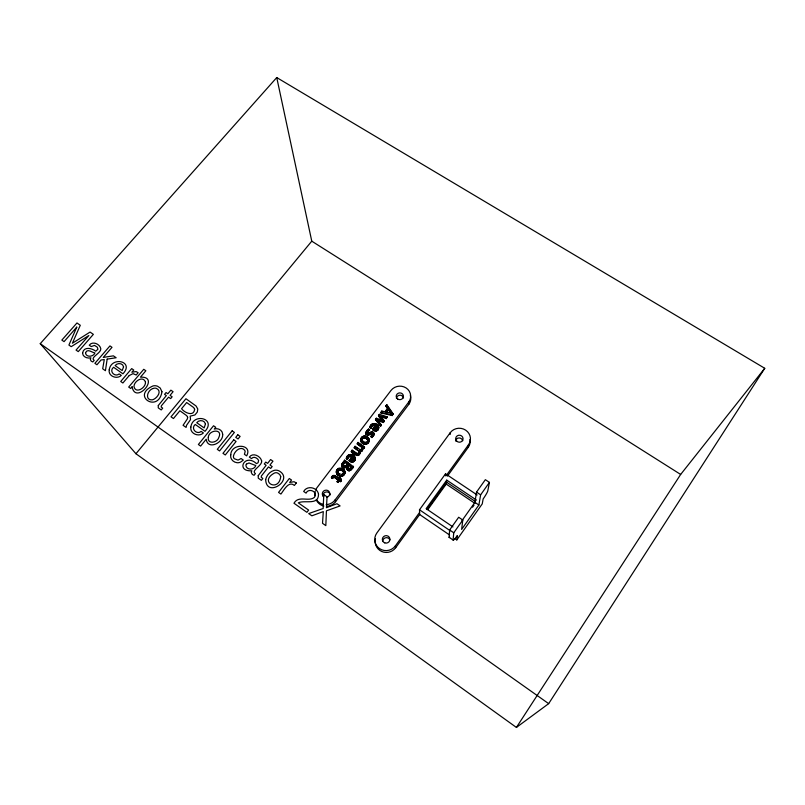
<?xml version="1.0" encoding="UTF-8"?>
<svg xmlns="http://www.w3.org/2000/svg" width="805" height="805" viewBox="0 0 805 805"><rect width="100%" height="100%" fill="white"/><g stroke="black" fill="none" stroke-linecap="round" stroke-linejoin="round"><path stroke-width="1.21" d="M445.437 475.765L445.537 473.813L477.154 494.964M427.837 509.565L446.212 484.077L446.332 482.004M426.892 509.565L446.624 482.225L446.735 480.122L476.52 500.096M450.146 434.469L450.247 432.698A11.089 10.495 5.3 0 1 465.632 430.132A11.089 10.495 5.3 0 1 468.54 444.732L468.248 447.308L447.429 476.127M454.755 538.515L456.817 539.924L457.29 535.577A7.768 0.855 -56.1 0 1 453.084 540.014L449.089 537.277L449.643 529.972L458.679 517.253L462.784 520.04L461.637 529.418L478.874 505.017L480.625 494.844L489.44 482.396L485.355 479.679L476.53 492.107L474.92 502.36L461.99 520.624M367.855 440.204C367.523 443.766 362.864 442.368 361.968 439.892M378.612 427.284C378.058 422.414 370.441 422.323 369.777 427.294L370.803 428.522L372.423 425.161L375.593 425.302L372.614 429.236L373.832 430.534L375.925 431.057L378.078 429.87L378.632 427.375M378.662 428.632L378.531 426.68L378.722 427.968M342.034 466.699L341.894 466.155L343.624 467.413L346.744 466.508L346.885 467.051L343.765 467.947L341.672 465.682L341.823 466.226L341.823 464.002L344.51 460.168L353.546 466.799C352.691 469.697 347.68 473.018 346.653 468.48L347.166 469.788M363.528 441.633L363.629 442.207C357.782 437.819 368.368 434.811 367.915 441.221L367.764 439.772M361.998 440.033L361.918 439.007M342.477 474.87L343.685 473.28C344.007 466.981 333.501 469.738 339.348 474.276L337.637 471.972L337.788 472.505M343.685 473.28L343.494 471.851M349.078 460.309C351.211 462.815 355.951 461.215 355.065 457.713C356.524 461.315 351.564 463.65 349.209 460.863L352.107 456.304L348.917 456.153L347.297 459.524L346.22 458.327C346.915 453.296 354.522 453.346 355.186 458.266M343.634 472.384C342.739 469.879 338.05 468.45 337.708 472.062L337.557 471.529M453.084 540.014L453.758 532.789L462.784 520.04M343.443 465.441L344.379 466.528L343.594 465.984C341.954 463.106 345.868 460.138 347.77 464.254L347.911 464.797L344.52 462.04M344.661 462.583L343.322 464.706L343.594 465.984M367.171 432.325L367.402 433.372L367.513 431.329L369.545 429.79L367.271 432.919M361.053 441.603L360.942 441.029C362.522 444.803 368.861 444.461 369.082 440.033C369.797 445.487 361.032 445.437 360.71 440.335L360.831 440.919C359.201 435.113 368.73 434.378 369.113 439.902L368.781 438.634M366.023 433.211C367.191 437.447 372.997 430.393 372.725 435.072C371.819 432.537 360.278 438.494 368.469 429.055L369.545 429.79M366.054 433.311L366.094 431.701M337.134 474.326L336.983 473.793C339.116 477.476 345.446 475.775 344.761 471.398C346.351 476.681 337.768 478.271 336.591 473.129L336.752 473.662C333.995 467.705 344.309 465.783 344.902 471.931M361.153 438.785L360.761 440.204L360.65 439.621M336.369 472.424L336.52 472.958L336.872 470.784L339.026 468.138M361.646 448.757L361.697 447.389L361.505 449.824L361.646 448.757L361.757 449.331M372.635 434.489L370.884 436.31L371.97 437.558L373.882 435.183L373.691 432.828C371.92 429.91 369.153 434.398 367.291 432.778M373.882 435.183L373.943 433.654M358.809 452.018L358.919 452.581L358.758 451.263L358.436 453.155L357.199 453.527L352.107 450.156L351.362 451.867C353.033 455.087 360.902 457.753 359.744 451.867L359.865 452.43L359.473 451.021L361.626 450.75L362.713 448.798L361.737 451.313L360.399 451.716L359.473 451.021M346.794 469.023L346.744 466.508M346.885 467.051L346.693 468.108L346.553 467.564M489.44 482.396L487.79 490.899A7.668 0.845 -56.4 0 1 483.141 498.969L482.245 503.89L456.817 539.924M348.575 464.807L347.69 467.564L348.575 464.807L351.544 466.84L349.722 468.591L347.77 467.796L348.495 468.953L348.364 468.409M351.232 451.303C353.143 453.074 358.738 457.602 359.795 452.662L359.916 453.225M343.997 461.577L341.783 465.129L341.642 464.586M372.614 429.236L376.458 430.373L378.581 428.029M370.803 428.522L372.524 425.765L375.683 425.905L372.715 429.83M347.297 459.524L349.048 456.717L352.238 456.858L349.209 460.863M339.197 473.753L341.894 474.517L343.534 472.746M362.039 439.59C362.924 436.451 366.949 438.172 367.865 440.355M350.839 459.766L352.459 460.359L353.999 459.011L353.244 460.732L351.825 460.772L350.839 459.766L352.962 456.958L354.12 458.89L353.647 457.653M338.1 482.477L337.204 481.863L338.482 480.183L334.246 477.365L332.405 478.502L331.419 477.415C332.868 473.27 337.305 476.711 339.217 478.492L339.821 477.677L340.716 478.301L340.253 479.629L341.441 480.444L340.676 481.692L339.227 480.273L338.1 482.477L339.378 480.796M331.579 477.939C332.707 474.346 336.701 476.449 338.402 478.351M366.205 432.295L367.402 429.89M332.405 478.502L332.586 477.355L334.085 476.832L338.482 480.183M371.97 437.558L373.792 434.589M371.447 424.497L370.401 426.66L370.31 426.056M340.676 481.692L341.3 479.921L340.102 479.106L340.716 478.301M348.575 454.996L346.905 457.622L346.764 457.069M548.668 703.651L764.75 368.288L276.739 77.562L40.25 343.665L135.954 453.738L516.408 727.438L548.668 703.651L40.25 343.665M516.408 727.438L680.658 474.447L764.75 368.288M472.575 507.21L474.024 505.158M375.452 538.867A11.351 11.109 -15.3 0 0 395.688 547.712L395.426 545.83L419.596 512.413M446.111 475.745L468.54 444.732M395.688 547.712L419.667 514.536L419.496 509.786L445.537 473.813M446.735 480.122L426.137 508.659L452.953 526.913M450.247 432.698L376.891 532.93A11.431 11.19 -15.1 0 0 379.467 548.577A11.431 11.19 -15.1 0 0 395.426 545.83M326.166 504.624A11.27 10.767 -21.9 0 0 335.021 499.996L408.688 402.098A10.878 10.163 -4.3 0 0 406.133 387.97A10.878 10.163 -4.3 0 0 390.989 390.465L317.09 487.548A11.27 10.767 -21.9 0 0 315.651 490.044M326.77 506.315A11.2 10.717 -22.1 0 0 335.574 501.706L408.809 404.311A10.817 10.113 -4.3 0 0 410.319 395.456M376.529 426.549L374.456 429.296L376.438 425.946L377.575 428.562L376.438 425.946M344.238 465.984L345.667 465.974L347.77 464.254M350.97 460.319L352.962 456.958M337.204 481.863L338.331 479.659M364.504 446.825L363.749 448.546L364.504 446.825L357.984 442.418L357.239 444.139L361.596 447.087L357.118 443.555M381.178 424.768L380.534 426.338L381.178 424.768L377.324 419.838L383.341 421.911L383.411 422.524L377.414 420.452L377.324 419.838M383.341 421.911L384.186 420.784L380.262 415.964L386.33 417.956L386.4 418.57L380.342 416.588L384.267 421.397L383.411 422.524M386.33 417.956L387.155 416.859L379.316 414.313L378.541 416.064L382.445 420.884L378.461 415.44M386.4 418.57L387.155 416.859M353.425 466.256L349.692 470.18L347.036 469.255M385.887 405.66L387.628 408.205L384.931 411.768L381.791 411.053L380.896 412.965L392.216 415.551L393.051 413.75L386.722 404.563L385.957 406.294L387.698 408.829L386.35 410.61M392.216 415.551L393.051 413.75M354.18 447.429L358.668 450.961L354.301 448.003L355.045 446.282L360.137 449.653L361.395 449.26M380.534 426.338L375.482 419.365L376.338 418.238L382.365 420.28M351.362 451.867L352.107 450.156M354.301 448.003L355.045 446.282M375.573 419.979L376.338 418.238M378.541 416.064L379.316 414.313M380.896 412.965L381.791 411.053M385.957 406.294L386.722 404.563M386.128 412.039L388.302 409.171L391.029 413.136L386.128 412.039L386.199 412.663L388.302 409.171M135.954 453.738L311.766 241.168L276.739 77.562M370.984 436.904L372.413 435.586M374.365 428.693L376.619 429.105L377.475 427.294M377.243 429.216L376.7 429.699L376.619 429.105M362.753 437.024L362.149 437.487L362.029 436.894M370.189 433.01L369.394 433.472L369.304 432.879M153.262 388.473C147.556 389.68 144.296 400.276 152.246 399.884C156.713 398.857 162.62 391.19 156.442 388.423A3.965 3.542 -26.7 0 0 153.262 388.473M364.816 442.841L366.738 442.79M359.724 449.935L361.153 450.156M351.664 454.553L351.795 455.107L349.41 455.217L349.279 454.654M374.033 434.247L373.128 432.768L371.035 432.607L370.934 432.013M365.581 436.099L365.691 436.682L363.417 436.723L363.307 436.139M340.696 468.5L343.021 469.396L344.671 471.227L344.53 470.694M380.815 412.341L392.156 414.937M383.874 416.386L387.225 417.473M378.43 419.526L381.439 420.552M375.231 424.195L378.36 426.61L378.28 426.006M368.881 439.218L366.356 436.391M311.766 241.168L680.658 474.447M476.53 492.107L480.625 494.844M369.777 427.294L370.713 427.918M369.646 430.383L368.469 429.055M446.624 482.225L475.181 501.394M474.92 502.36L478.874 505.017M446.212 484.077L474.98 503.397M370.884 436.31L371.87 436.974M359.03 443.625L364.615 447.399M363.639 447.972L362.411 447.137L362.783 448.566L362.522 447.711L363.749 448.546M355.176 446.856L357.903 448.707M352.238 450.72L356.796 453.809M346.22 458.327L347.156 458.971M449.643 529.972L453.758 532.789M419.496 509.786L450.247 530.767M350.577 464.777L344.51 460.168M348.706 465.35L351.674 467.373M419.667 514.536L449.593 534.993M340.867 478.824L339.821 477.677M339.227 480.273L340.525 481.169M331.419 477.415L332.234 477.979M337.053 481.34L337.949 481.964M353.093 457.512L353.777 458.206M354.814 457.019L354.935 457.582L353.888 455.801M377.414 420.452L381.258 425.372M375.482 419.365L380.453 425.734M386.792 405.187L393.112 414.374M388.372 409.795L391.099 413.76M335.021 499.996L335.574 501.706M331.982 476.369L332.143 476.902M332.586 477.355L332.747 477.888M332.707 475.675L332.868 476.198M333.029 476.942L333.19 477.466M333.532 476.761L333.693 477.295M334.085 476.832L334.246 477.365M333.552 475.342L333.713 475.876M334.447 475.393L334.608 475.926M336.309 471.7L336.47 472.233M336.43 470.975L336.581 471.509M337.537 474.407L337.698 474.94M338.261 474.98L338.412 475.514M336.711 470.251L336.872 470.784M339.046 475.443L339.197 475.976M340.102 479.106L340.253 479.629M337.174 469.526L337.335 470.06M337.597 471.076L337.758 471.609M338.17 472.867L338.321 473.4M339.821 475.745L339.972 476.268M337.728 468.913L337.879 469.456M338.05 470.15L338.211 470.694M338.342 468.45L338.502 468.993M341.3 479.921L341.441 480.444M338.804 469.476L338.955 470.019M340.596 475.886L340.746 476.419M347.549 467.031L347.901 468.329M339.71 469.245L339.851 469.778M341.37 475.866L341.521 476.399M339.237 469.305L339.388 469.848M342.115 475.695L342.266 476.228M340.746 469.446L340.897 469.989M342.799 475.373L342.94 475.896M343.091 473.652L343.242 474.185M343.423 474.89L343.564 475.423M341.32 468.108L341.471 468.641M341.944 470.1L342.085 470.633M343.987 474.266L344.127 474.789M342.96 470.965L343.101 471.499M342.105 468.399L342.246 468.943M341.823 464.002L341.964 464.545M342.236 466.598L342.387 467.142M342.88 468.862L343.021 469.396M341.592 465.149L341.743 465.693M343.574 472.294L343.715 472.827M344.711 472.837L344.852 473.37M343.594 469.426L343.735 469.959M342.709 466.991L342.86 467.534M344.439 473.551L344.58 474.085M343.121 464.636L343.353 465.602M343.624 467.413L343.765 467.947M344.822 472.122L344.963 472.656M344.138 470.029L344.278 470.573M343.826 465.763L343.966 466.306M343.172 464.163L343.322 464.706M344.681 466.095L344.822 466.638M343.534 463.439L343.675 463.982M344.59 467.464L344.741 468.007M345.667 465.974L345.808 466.518L346.794 466.015L347.508 464.606M344.329 462.291L344.47 462.835M345.637 467.172L345.778 467.705M347.7 469.879L347.841 470.412M348.183 470.14L348.324 470.684M349.179 470.291L349.31 470.834M347.72 466.145L347.861 466.689M348.676 470.281L348.807 470.814M349.692 470.18L349.823 470.714M348.273 465.199L348.414 465.743M349.722 468.591L349.863 469.124L350.447 468.138M350.718 469.587L350.849 470.13M347.368 456.103L347.508 456.656M347.599 457.804L347.73 458.357M348.102 456.928L348.243 457.492M351.181 467.323L351.312 467.856M349.44 460.571L349.571 461.114M347.931 455.469L348.072 456.033M350.195 461.024L350.326 461.577M348.917 456.153L349.048 456.717M350.93 461.346L351.061 461.899M349.37 455.922L349.501 456.475M351.634 461.527L351.765 462.08M349.853 455.791L349.984 456.344M361.485 446.513L361.807 447.962M358.547 450.398L358.869 451.826M350.92 455.841L351.05 456.395M351.694 460.229L351.825 460.772M350.064 454.463L350.195 455.026M352.459 460.359L352.59 460.913M350.869 454.433L351 454.986M352.308 461.567L352.439 462.12M353.113 460.188L353.244 460.732M352.107 456.304L352.238 456.858M352.942 461.476L353.073 462.02M352.449 454.835L352.58 455.389M353.516 461.235L353.647 461.788M354.039 460.873L354.17 461.416M353.667 459.685L353.787 460.229M353.214 455.268L353.345 455.831M354.502 460.359L354.633 460.913M354.421 456.385L354.542 456.948M355.106 459.092L355.226 459.645M354.884 459.736L355.005 460.289M355.166 458.417L355.287 458.971M356.887 454.966L357.007 455.529M357.752 455.036L357.873 455.6M358.436 453.155L358.557 453.718M358.557 454.745L358.678 455.298M359.251 454.08L359.362 454.644M359.634 453.396L359.755 453.96M357.984 442.418L358.104 442.992M360.137 449.653L360.258 450.216M360.288 451.152L360.399 451.716M361.002 451.062L361.123 451.625M360.62 449.723L360.731 450.287M361.626 450.75L361.737 451.313M362.542 449.532L362.653 450.106M361.747 448.133L361.858 448.707M362.159 450.226L362.27 450.79M360.761 438.916L360.871 439.5M361.334 441.673L361.445 442.257M361.888 442.277L361.998 442.861M362.502 440.768L362.612 441.351M362.602 442.841L362.713 443.414M361.495 437.497L361.606 438.081M362.361 438.111L362.471 438.695M363.387 443.293L363.498 443.867M361.888 439.46L362.079 440.476M363.105 437.447L363.216 438.031M364.162 443.585L364.273 444.159M364.927 443.726L365.037 444.3M363.528 437.276L363.639 437.87M364.051 435.978L364.152 436.562M363.991 437.216L364.101 437.809M364.816 435.958L364.927 436.552M365.027 437.417L365.138 438M365.742 442.448L365.842 443.032M365.701 443.706L365.802 444.28M366.436 443.535L366.537 444.108M366.205 442.388L366.315 442.961M366.215 438.051L366.315 438.634M367.11 443.213L367.211 443.797M365.943 432.728L366.305 434.227M367.724 442.75L367.825 443.324M367.382 441.532L367.483 442.106M366.859 434.318L366.959 434.911M368.277 442.126L368.378 442.71M367.13 436.843L367.241 437.427M366.486 434.006L366.587 434.599M367.231 438.906L367.332 439.49M367.553 434.64L367.654 435.233M368.71 441.432L368.811 442.015M367.845 437.397L367.945 437.98M366.657 430.695L366.758 431.289M367.513 431.329L367.613 431.923M367.613 433.11L367.714 433.704M368.982 440.738L369.082 441.311M367.241 431.822L367.342 432.416M368.388 437.99L368.489 438.574M368.288 434.7L368.388 435.284M369.123 434.469L369.223 435.062M368.328 430.534L368.428 431.128M370.139 433.955L370.24 434.549M370.793 433.573L370.894 434.167M371.679 433.221L371.769 433.815M372.101 436.773L372.192 437.357M371.749 435.606L371.85 436.199M372.323 433.352L372.413 433.935M370.894 425.11L370.994 425.714M371.135 426.781L371.226 427.375M371.709 431.832L371.799 432.426M372.031 433.231L372.121 433.815M373.228 435.575L373.319 436.159M371.628 425.925L371.729 426.529M372.403 431.893L372.504 432.486M372.635 433.664L372.826 434.63M372.081 424.024L372.172 424.627L372.775 423.692M373.037 432.174L373.128 432.768M372.423 425.161L372.524 425.765M373.691 432.828L373.782 433.422M372.977 429.488L373.067 430.081M373.349 424.809L373.44 425.412M372.876 424.929L372.967 425.533M373.731 429.93L373.832 430.534M373.55 423.511L373.641 424.114M374.466 430.252L374.556 430.846M374.345 423.47L374.436 424.074M375.221 429.146L375.311 429.739M374.406 424.849L374.496 425.453M375.16 430.423L375.251 431.017M375.834 430.464L375.925 431.057M376.458 430.373L376.549 430.967M377.032 430.142L377.112 430.735M375.915 423.863L376.005 424.466M377.122 426.62L377.213 427.224M376.68 424.295L376.77 424.899M377.545 429.779L377.625 430.373M378.37 428.663L378.451 429.266M377.887 425.382L377.968 425.986M377.354 424.819L377.434 425.422M377.998 429.276L378.078 429.87M384.186 420.784L384.267 421.397M369.012 439.319L369.183 440.617M362.673 447.993L362.824 449.361M408.688 402.098L408.809 404.311M353.989 458.337L354.12 459.564M469.959 439.5A11.008 10.425 5.4 0 1 468.248 447.308M455.499 441.019A3.673 3.472 5.4 0 1 462.754 440.717M382.717 540.96A3.784 3.703 -15.3 0 1 389.912 539.732M449.603 537.327A7.758 0.896 -56.1 0 1 449.089 537.277M323.248 504.373A11.27 10.767 -21.9 0 1 316.385 499.583M314.946 495.628A11.27 10.767 -21.9 0 1 315.198 491.402M322.966 496.122A3.733 3.572 -22.1 0 1 326.116 491.966A3.733 3.572 -22.1 0 1 330.312 494.884M323.791 496.715A3.753 3.592 -21.9 0 1 323.731 490.99A3.753 3.592 -21.9 0 1 329.466 492.237A3.753 3.592 -21.9 0 1 326.568 497.319M323.872 506.063A11.2 10.717 -22.1 0 1 316.395 500.056M396.402 398.223A3.602 3.371 -4.3 0 1 403.536 397.922M367.986 439.409A7.346 6.963 -11.2 0 1 369.374 440.637M145.443 381.922C146.228 387.698 135.461 394.42 133.962 386.43C134.073 381.208 142.958 375.382 145.443 381.922M82.633 352.741C82.251 356.907 87.524 358.799 90.905 357.802L90.251 359.231L91.166 361.133L92.817 361.948L94.185 360.368C89.536 357.581 101.319 353.164 100.796 348.696C99.85 343.916 92.565 340.777 89.254 345.184L91.227 346.563L94.527 345.415L97.304 347.186L97.938 349.249L95.745 351.201C91.951 348.183 83.951 346.241 82.633 352.741M132.101 386.813C135.552 405.307 161 376.116 140.432 377.173L145.856 370.763L143.753 369.304L128.689 387.074L130.692 388.473L132.101 386.813M161.966 391.763C158.323 413.559 130.732 395.768 153.02 385.937A7.154 6.4 -26.8 0 1 157.679 386.309L160.235 388.06L161.966 391.763M318.518 494.2C318.569 505.832 304.652 499.643 298.313 502.853L308.617 510.088L306.906 512.332L293.966 503.236C298.615 495.065 308.506 502.129 314.373 497.399C318.498 492.036 308.707 487.277 306.071 493.133L303.676 491.453C307.188 485.023 317.442 487.387 318.518 494.2M187.645 417.302L187.334 418.962L183.067 425.292L186.096 427.415L186.549 425.322L190.513 419.636L190.181 416.155L194.921 414.967L197.316 412.049L197.789 409.021L196.088 406.022L185.945 398.737L171.012 416.819L173.467 418.54L179.887 410.751L186.71 415.662L187.645 417.302M205.446 424.044L204.148 427.898L196.742 422.716C198.936 419.556 204.701 419.958 205.446 424.044M190.845 427.073C189.688 433.654 198.926 437.467 203.383 432.949L201.169 431.4C196.802 435.183 190.302 428.552 195.233 424.456L205.013 431.309C216.817 418.359 192.707 412.472 190.845 427.073M194.629 409.332C193.864 417.04 184.385 412.703 181.578 408.709L186.659 402.53L193.713 407.582L194.629 409.332M323.761 494.552L323.167 508.508L308.687 513.58L311.857 515.814L323.288 511.598L322.523 523.31L325.824 525.625L326.448 510.803L340.102 505.922L336.953 503.729L326.438 507.693L327.051 496.846L323.761 494.552M261.655 460.933C262.49 465.682 250.415 470.663 255.416 473.582L254.068 475.292L252.297 474.407L251.23 472.334L251.824 470.784C235.302 471.871 244.64 452.621 256.503 463.64L258.103 462.694L258.606 460.4C257.399 457.904 253.585 455.942 251.502 458.588L249.349 457.089C252.81 452.189 260.528 456.012 261.655 460.933M85.541 352.63C85.551 357.631 93.491 357.118 94.95 352.942C91.891 352.56 87.634 348.233 85.541 352.63M265.66 479.498C266.354 498.708 294.801 479.448 278.862 470.794A7.315 6.883 -26 0 0 274.022 470.402C269.876 471.599 266.606 475.332 265.66 479.498M280.724 476.671C278.721 492.901 258.616 481.692 274.374 473.088A4.055 3.814 -25.9 0 1 277.675 473.038L279.768 474.537L280.724 476.671M222.683 434.257C223.488 442.911 207.599 450.498 206.211 439.188L200.636 446.091L198.382 444.501L213.546 425.765L215.74 427.294L214.301 429.065C217.934 427.656 222.583 430.202 222.683 434.257M123.557 366.849L122.189 370.562L115.105 365.601C117.248 362.632 122.873 362.844 123.557 366.849M109.228 369.787C107.93 376.217 117.017 379.698 121.303 375.402L119.19 373.923C114.934 377.585 108.605 371.175 113.575 367.261L122.934 373.822C134.817 361.264 111.281 355.88 109.228 369.787M230.773 454.765C229.797 458.709 233.219 462.291 236.992 462.704A6.058 5.625 -27 0 0 240.776 461.979L243.311 460.098L241.077 458.528L238.028 460.118L234.285 458.709A3.643 3.371 -27 0 1 233.47 456.093C234.164 451.484 240.705 445.306 244.71 450.277L245.163 451.565L244.428 454.302L246.662 455.861C253.213 443.807 231.005 442.78 230.773 454.765M107.166 359.111L105.415 370.713L102.688 368.791L104.278 359.573L101.078 359.966L96.942 364.756L94.899 363.317L109.963 345.898L111.996 347.327L103.271 357.42L113.404 355.84L116.131 357.742L107.166 359.111M208.284 437.357C207.106 444.682 217.491 442.841 218.849 437.397C223.116 428.441 208.817 429.639 208.284 437.357M258.224 475.675L258.254 478.16L261.394 480.344L262.833 478.512L261.192 477.204L261.464 475.886L268.488 466.9L270.691 468.43L272.171 466.548L269.967 465.008L272.955 461.185L270.611 459.554L267.622 463.378L265.761 462.08L264.281 463.962L266.153 465.26L258.224 475.675M158.293 405.509L158.253 407.863L161.231 409.946L162.68 408.195L161.141 406.958L161.443 405.71L168.567 397.137L170.66 398.596L172.149 396.805L170.056 395.346L173.085 391.703L170.871 390.153L167.832 393.796L166.072 392.558L164.572 394.349L166.343 395.587L158.293 405.509M76.767 327.132L68.908 345.053L71.212 346.673L88.842 335.544L76.052 350.074L78.266 351.624L93.36 334.357L90.059 332.073L72.42 343.202L80.279 325.27L76.968 322.966L61.854 340.092L64.058 341.642L76.767 327.132M246.421 464.143L245.897 465.159C246.028 470.402 254.37 470.221 255.779 465.532L248.997 462.966L246.421 464.143M296.28 482.98L294.378 485.445C288.643 480.303 283.692 490.648 280.905 494.059L278.56 492.408L289.307 478.502L291.531 480.052L289.679 482.447L294.067 481.722L296.28 482.98M233.752 439.852L222.975 453.336L225.289 454.966L236.066 441.472L233.752 439.852M237.797 434.791L235.754 437.357L238.069 438.967L240.111 436.401L237.797 434.791M232.132 430.846L217.29 449.341L219.564 450.941L234.396 432.426L232.132 430.846M129.213 375.563L122.893 382.999L120.73 381.479L131.698 368.599L133.751 370.028L131.859 372.242L136.085 371.568L138.138 372.725L136.206 375.009L133.016 373.631L129.213 375.563M384.79 542.882A3.814 3.733 -15.1 0 0 389.892 538.726A3.814 3.733 -15.1 0 0 383.723 536.502A3.814 3.733 -15.1 0 0 384.79 542.882M456.566 440.959A3.693 3.502 5.3 0 0 462.855 439.902A3.693 3.502 5.3 0 0 458.689 435.264A3.693 3.502 5.3 0 0 456.566 440.959M397.72 399.059A3.623 3.391 -4.3 0 0 403.426 396.563A3.623 3.391 -4.3 0 0 398.314 393.202A3.623 3.391 -4.3 0 0 397.72 399.059"/></g></svg>
